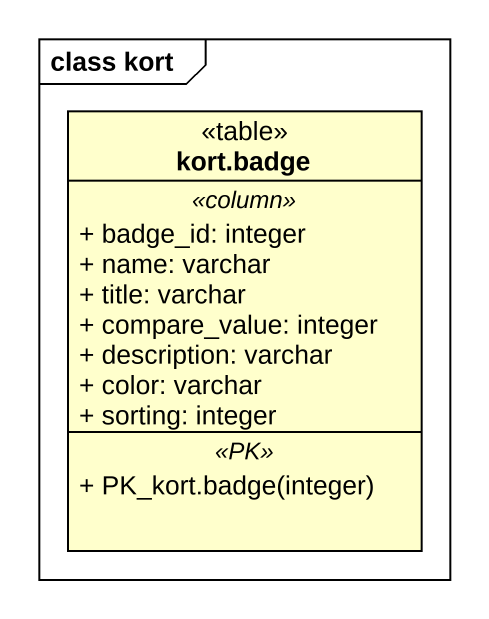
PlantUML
@startuml
mainframe class kort
hide circle
hide empty members
skinparam classAttributeIconSize 0
class "kort.badge" as kort_badge <<table>> {
  .. <<column>> ..
  + badge_id: integer
  + name: varchar
  + title: varchar
  + compare_value: integer
  + description: varchar
  + color: varchar
  + sorting: integer
  .. <<PK>> ..
  + PK_kort.badge(integer)
}
@enduml
